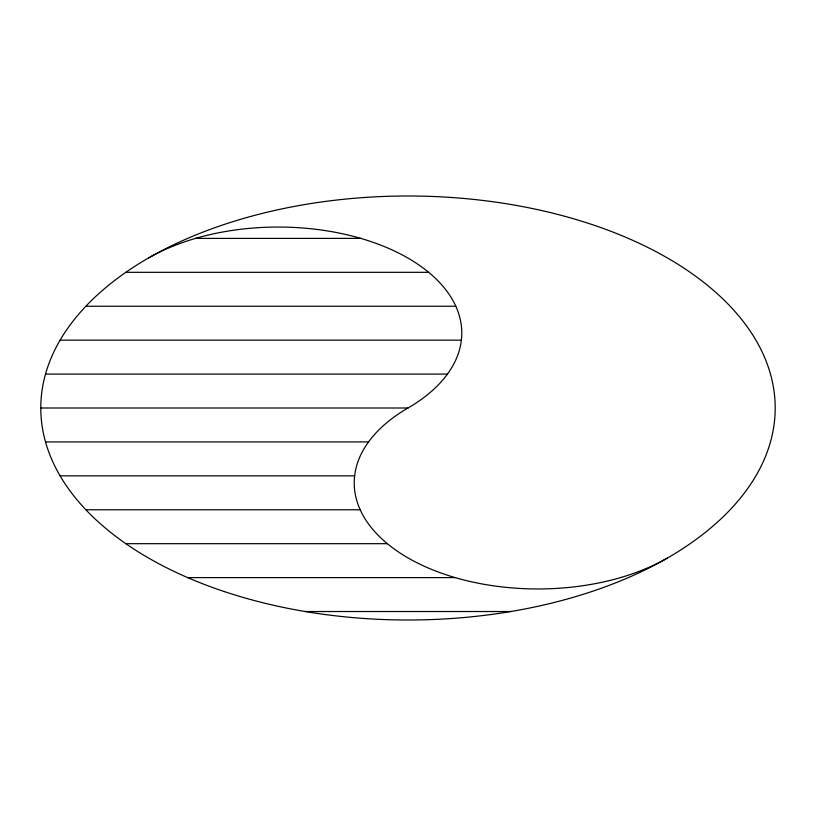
<?xml version="1.0" encoding="UTF-8"?>
<svg xmlns="http://www.w3.org/2000/svg" width="816" height="816" viewBox="0 0 816 816"><rect width="100%" height="100%" fill="white"/><g stroke="black" fill="none" stroke-linecap="round" stroke-linejoin="round"><path stroke-width="1.22" d="M195.503 238.405L360.856 238.394M125.848 272.32L428.665 272.32M85.864 306.245L455.807 306.245M60.109 340.16L461.366 340.16M45.533 374.085L447.464 374.085M40.8 408L407.99 408A183.6 105.998 0 0 0 408 258.091A183.6 105.998 0 0 0 148.359 258.091M45.533 441.925L368.536 441.925M60.109 475.84L354.644 475.84M85.874 509.765L360.193 509.765M125.858 543.68L387.345 543.68M187.68 577.606L455.165 577.606M305.194 611.521L510.816 611.521M667.651 557.909A183.61 106.009 0 0 1 408 557.909A183.61 106.009 0 0 1 408 408M224.4 591.6A367.2 211.997 0 0 0 775.2 408A367.2 211.997 0 0 0 224.4 224.4A367.2 211.997 0 0 0 224.4 591.6"/></g></svg>
